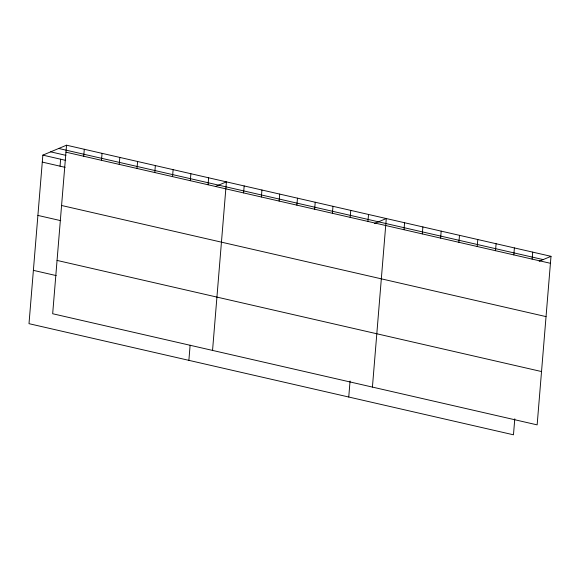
<?xml version="1.0" encoding="UTF-8"?>
<svg xmlns="http://www.w3.org/2000/svg" width="580" height="580" viewBox="0 0 580 580"><rect width="100%" height="100%" fill="white"/><g stroke="black" fill="none" stroke-linecap="round" stroke-linejoin="round"><path stroke-width="0.87" d="M66.533 145.196L52.671 313.744L537.145 424.872L551 256.324L66.533 145.196L42.855 155.128L29 323.676L513.467 434.804L514.786 418.803M60.044 166.17L60.617 159.203M83.723 156.245L84.296 149.27M101.485 160.319L102.058 153.352M119.248 164.394L119.821 157.426M137.01 168.468L137.583 161.501M154.773 172.543L155.353 165.576M172.543 176.617L173.115 169.65M190.305 180.692L190.878 173.725M188.877 360.347L190.117 345.238M208.068 184.766L208.64 177.799M212.548 350.414L226.403 181.874L215.376 186.499M243.593 192.915L244.165 185.948M261.363 196.99L261.935 190.023M279.125 201.064L279.698 194.097M296.887 205.139L297.46 198.171M314.65 209.213L315.223 202.246M332.412 213.288L332.985 206.32M350.182 217.362L350.755 210.395M348.747 397.017L350.066 381.024M367.945 221.437L368.517 214.469M372.425 387.085L386.28 218.544L374.441 223.51M404.006 229.709L404.579 222.742M422.312 233.907L422.885 226.939M440.611 238.105L441.184 231.137M458.918 242.31L459.49 235.335M477.217 246.507L477.789 239.533M495.523 250.705L496.096 243.731M513.822 254.903L514.395 247.928M532.128 259.101L532.701 252.126M539.161 261.29L551 256.324M58.718 148.473L543.184 259.601M65.96 152.17L550.427 263.298M50.67 151.851L65.895 155.346M42.855 155.128L65.7 160.37M42.282 162.096L65.119 167.337M61.574 205.487L546.041 316.615M37.903 215.419L60.74 220.654M57.057 260.42L541.524 371.548M33.386 270.352L56.224 275.594"/></g></svg>
